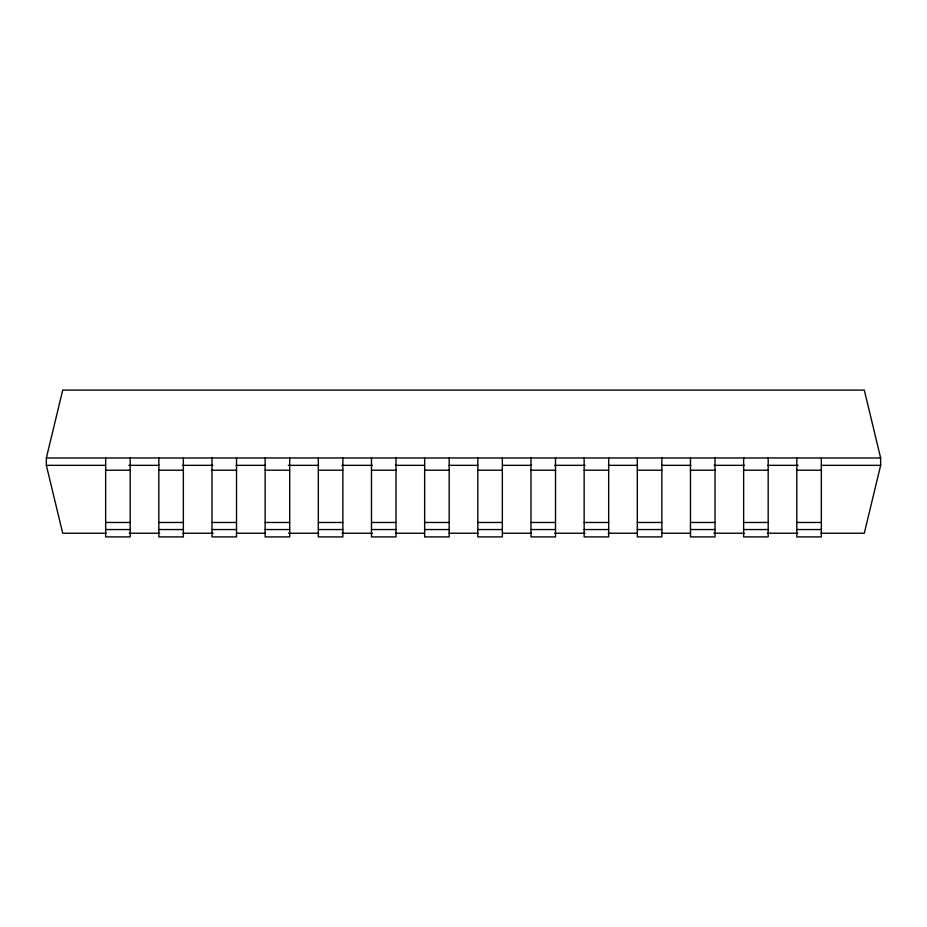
<?xml version="1.0" encoding="UTF-8"?>
<svg xmlns="http://www.w3.org/2000/svg" width="927" height="927" viewBox="0 0 927 927"><rect width="100%" height="100%" fill="white"/><g stroke="black" fill="none" stroke-linecap="round" stroke-linejoin="round"><path stroke-width="1.39" d="M106.118 533.234L62.712 533.234L46.35 465.342L46.35 457.984L62.712 390.093L864.288 390.093L880.65 457.984L880.65 465.342L864.288 533.234L820.882 533.234M46.35 457.984L880.65 457.984M46.35 465.342L105.736 465.342M128.911 465.342L159.328 465.342M182.503 465.342L212.92 465.342M236.095 465.342L265.064 465.342M288.239 465.342L318.656 465.342M341.831 465.342L372.248 465.342M395.423 465.342L424.392 465.342M449.016 465.342L477.984 465.342M502.608 465.342L531.577 465.342M554.752 465.342L585.169 465.342M608.344 465.342L637.312 465.342M661.936 465.342L690.905 465.342M714.08 465.342L744.497 465.342M767.672 465.342L798.089 465.342M821.264 465.342L880.65 465.342M105.655 470.209L130.186 470.209M158.818 470.209L183.361 470.209M211.982 470.209L236.524 470.209M265.145 470.209L289.688 470.209M318.32 470.209L342.851 470.209M371.484 470.209L396.014 470.209M424.647 470.209L449.189 470.209M477.811 470.209L502.353 470.209M530.986 470.209L555.516 470.209M584.149 470.209L608.68 470.209M637.312 470.209L661.855 470.209M690.476 470.209L715.018 470.209M743.639 470.209L768.182 470.209M796.814 470.209L821.345 470.209M105.655 522.469L130.186 522.469M158.818 522.469L183.361 522.469M211.982 522.469L236.524 522.469M265.145 522.469L289.688 522.469M318.32 522.469L342.851 522.469M371.484 522.469L396.014 522.469M424.647 522.469L449.189 522.469M477.811 522.469L502.353 522.469M530.986 522.469L555.516 522.469M584.149 522.469L608.68 522.469M637.312 522.469L661.855 522.469M690.476 522.469L715.018 522.469M743.639 522.469L768.182 522.469M796.814 522.469L821.345 522.469M105.655 529.549L130.186 529.549M158.818 529.549L183.361 529.549M211.982 529.549L236.524 529.549M265.145 529.549L289.688 529.549M318.32 529.549L342.851 529.549M371.484 529.549L396.014 529.549M424.647 529.549L449.189 529.549M477.811 529.549L502.353 529.549M530.986 529.549L555.516 529.549M584.149 529.549L608.68 529.549M637.312 529.549L661.855 529.549M690.476 529.549L715.018 529.549M743.639 529.549L768.182 529.549M796.814 529.549L821.345 529.549M129.27 533.234L159.653 533.234M182.804 533.234L213.187 533.234M236.339 533.234L265.273 533.234M288.424 533.234L318.807 533.234M341.959 533.234L372.341 533.234M395.493 533.234L424.439 533.234M449.027 533.234L477.973 533.234M502.561 533.234L531.507 533.234M554.659 533.234L585.041 533.234M608.193 533.234L637.127 533.234M661.727 533.234L690.661 533.234M713.813 533.234L744.196 533.234M767.347 533.234L797.73 533.234M821.345 457.984L821.345 536.907L796.814 536.907L796.814 457.984M768.182 457.984L768.182 536.907L743.639 536.907L743.639 457.984M715.018 457.984L715.018 536.907L690.476 536.907L690.476 457.984M661.855 457.984L661.855 536.907L637.312 536.907L637.312 457.984M608.68 457.984L608.68 536.907L584.149 536.907L584.149 457.984M555.516 457.984L555.516 536.907L530.986 536.907L530.986 457.984M502.353 457.984L502.353 536.907L477.811 536.907L477.811 457.984M449.189 457.984L449.189 536.907L424.647 536.907L424.647 457.984M396.014 457.984L396.014 536.907L371.484 536.907L371.484 457.984M342.851 457.984L342.851 536.907L318.32 536.907L318.32 457.984M289.688 457.984L289.688 536.907L265.145 536.907L265.145 457.984M236.524 457.984L236.524 536.907L211.982 536.907L211.982 457.984M183.361 457.984L183.361 536.907L158.818 536.907L158.818 457.984M130.186 457.984L130.186 536.907L105.655 536.907L105.655 457.984"/></g></svg>
